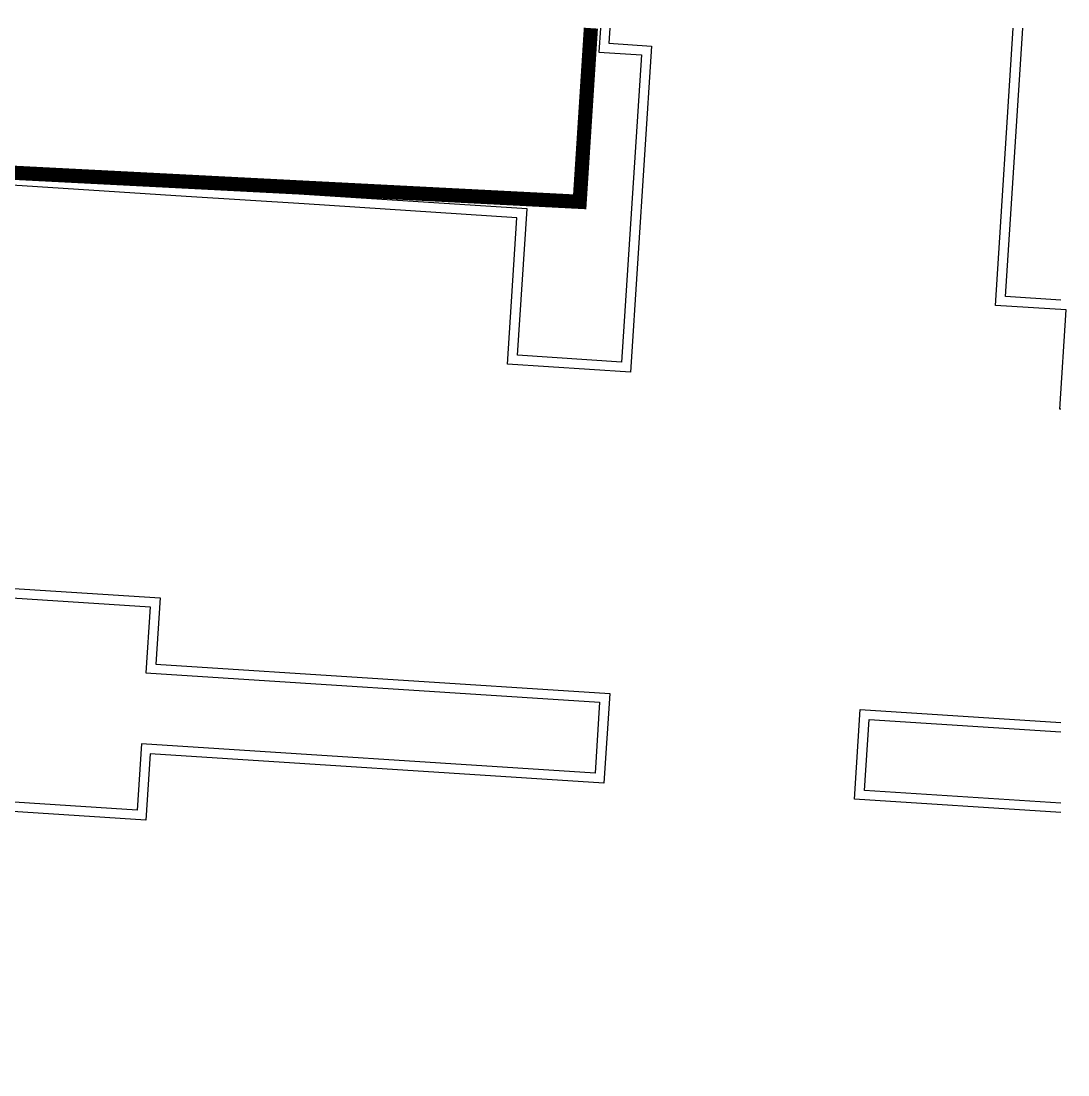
# Model space of a CAD drawing. Extents: x -335094 to -220327, y -102194 to 60595.
# Drawn here: x -247877 to -225773, y 38338 to 60595 of the extents above; entities that cross this region are included whole.
import ezdxf

# ---------------------------------------------------------------- set-up
doc = ezdxf.new("R2010")
doc.units = 0
doc.header["$LTSCALE"] = 1000
doc.header["$MEASUREMENT"] = 0
doc.layers.add('WALL', color=255, linetype='CONTINUOUS')

msp = doc.modelspace()

# ---------------------------------------------------------------- linework, layer by layer
at = {"layer": 'WALL', "const_width": 300}
msp.add_lwpolyline([(-235846.016, 60444.809), (-236082.311, 56777.828), (-251351.771, 57561.51), (-252610.967, 35276.727), (-237555.174, 34306.551), (-238126.572, 22332.765), (-225923.385, 21664.16)], dxfattribs=at)
at = {"layer": 'WALL'}
for points in [[(-235645.601, 60444.809), (-235678.201, 59938.904), (-234780.064, 59881.029), (-235198.048, 53394.483), (-237393.495, 53535.954), (-237194.148, 56629.538), (-241684.835, 56918.912), (-241684.835, 56918.912), (-244578.832, 57105.397), (-244578.832, 57105.397), (-250865.793, 57510.521)], [(-235445.186, 60444.809), (-235465.754, 60125.629), (-234567.617, 60067.754), (-235011.323, 53182.035), (-237605.942, 53349.229), (-237406.595, 56442.813), (-241897.282, 56732.187), (-241897.282, 56732.187), (-244392.107, 56892.95), (-244392.107, 56892.95), (-250679.068, 57298.074)], [(-225923.385, 52396.006), (-225943.019, 52397.271), (-225807.978, 54492.925), (-227304.873, 54589.383), (-226927.557, 60444.809)], [(-225923.385, 54700.776), (-227092.426, 54776.108), (-226727.142, 60444.809)], [(-251225.663, 48815.666), (-244938.702, 48410.543), (-245028.73, 47013.44), (-235448.599, 46396.11), (-235570.779, 44500.042), (-245150.91, 45117.373), (-245240.937, 43720.271), (-251527.898, 44125.394)], [(-251438.11, 48628.941), (-245151.149, 48223.818), (-245241.177, 46826.715), (-235661.046, 46209.385), (-235757.504, 44712.489), (-245337.635, 45329.82), (-245427.662, 43932.718), (-251714.623, 44337.841)], [(-225923.385, 43878.377), (-230281.749, 44159.224), (-230159.569, 46055.291), (-225923.385, 45782.317)], [(-225923.385, 44078.792), (-230069.302, 44345.949), (-229972.844, 45842.844), (-225923.385, 45581.903)]]:
    msp.add_lwpolyline(points, dxfattribs=at)

doc.saveas('drawing.dxf')
